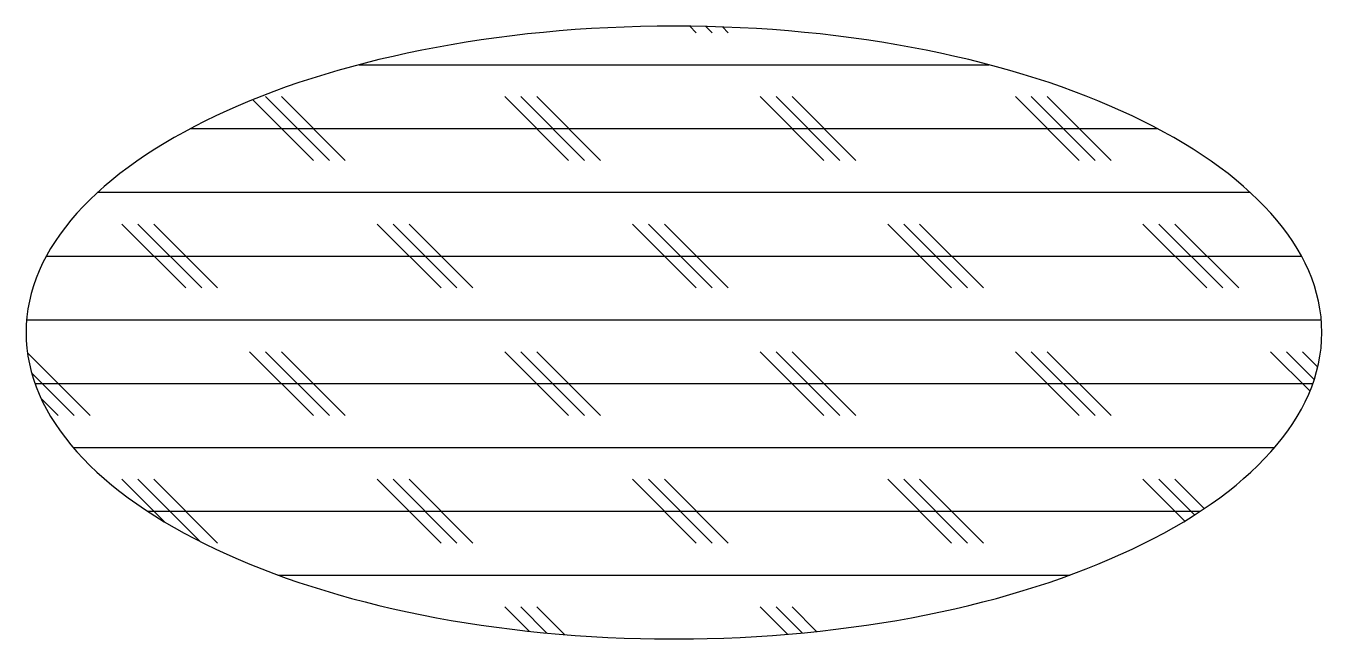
# Model space of a CAD drawing. Header units: millimetres. Extents: x -203 to -74, y 290 to 351.
import ezdxf

# ---------------------------------------------------------------- set-up
doc = ezdxf.new("R2010")
doc.units = ezdxf.units.MM

msp = doc.modelspace()

# ---------------------------------------------------------------- hatches: boundary and pattern name
h = msp.add_hatch()
h.set_pattern_fill('CORK', color=256, scale=2, style=0)
h.set_pattern_definition([(0, (-203.2534, 290.1226), (0, 6.35), []), (135, (-200.078, 286.948), (-12.7, -12.7), [8.9803, -8.9803]), (135, (-198.491, 286.948), (-12.7, -12.7), [8.9803, -8.9803]), (135, (-196.903, 286.948), (-12.7, -12.7), [8.9803, -8.9803])])
edge = h.paths.add_edge_path()
edge.add_ellipse((-138.79, 320.62), major_axis=(64.47, 0), ratio=0.473105, start_angle=0, end_angle=360, ccw=False)

# ---------------------------------------------------------------- linework, layer by layer
at = {"extrusion": (0, 0, -1)}
msp.add_ellipse((-138.79, 320.62), major_axis=(64.47, 0), ratio=0.473105, dxfattribs=at)

doc.saveas('drawing.dxf')
